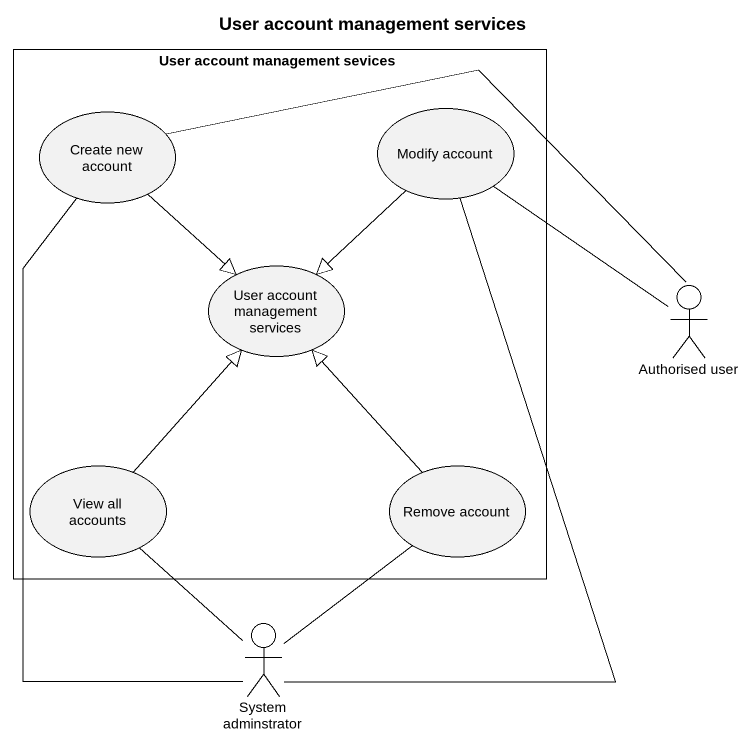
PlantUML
@startuml
title User account management services
rectangle "User account management sevices" as User_account_management {
  usecase "Create new account" as Create_new_account
  usecase "Modify account" as Modify_account
  usecase "User account management services" as User_account_management_2
  usecase "View all accounts" as View_all_accounts
  usecase "Remove account" as Remove_account
}
actor "Authorised user" as Authorised_user
actor "System adminstrator" as System_adminstrator
Create_new_account --|> User_account_management_2
Modify_account --|> User_account_management_2
Authorised_user -left- Create_new_account
Authorised_user -up- Modify_account
View_all_accounts -up-|> User_account_management_2
Remove_account -up-|> User_account_management_2
System_adminstrator -up- Create_new_account
System_adminstrator -up- Modify_account
System_adminstrator -up- View_all_accounts
System_adminstrator -up- Remove_account
@enduml
